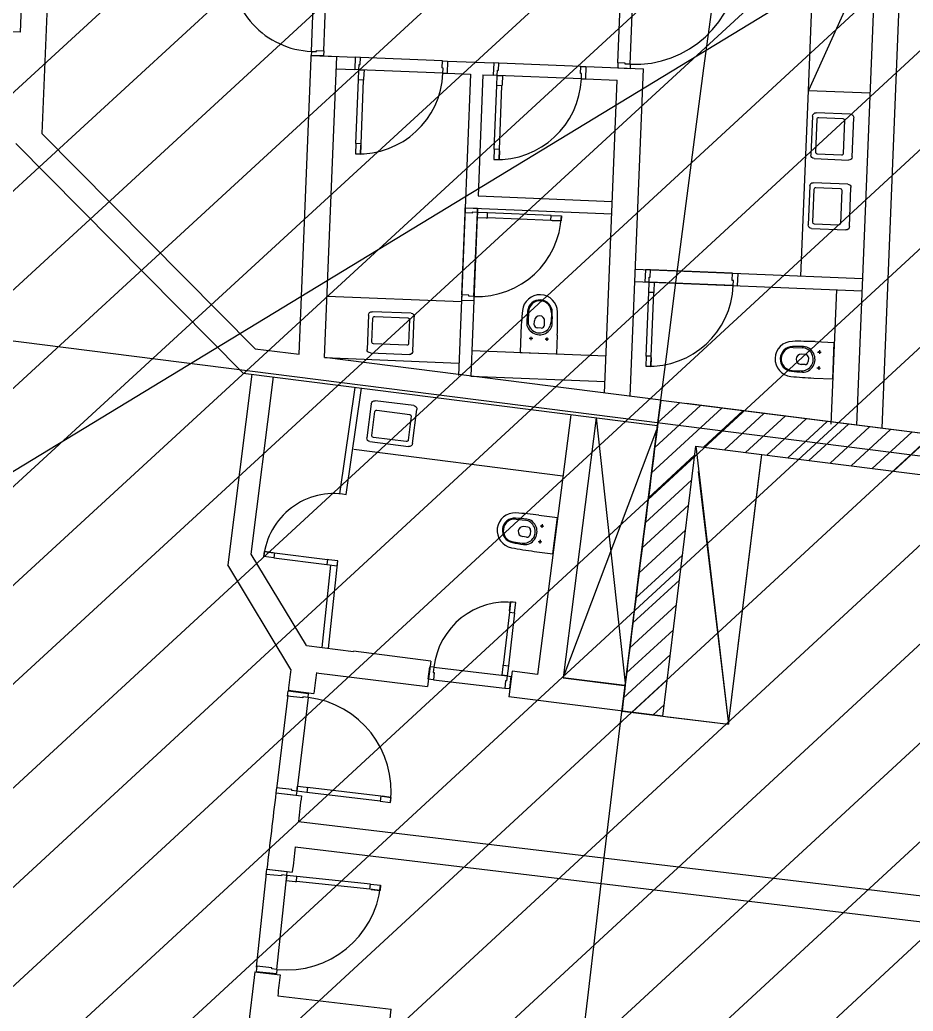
# Model space of a CAD drawing. Extents: x -678889171 to 586587, y -792238163 to 335485.
# Drawn here: x -678719034 to -678710326, y -791977973 to -791968313 of the extents above; entities that cross this region are included whole.
import ezdxf
from ezdxf.enums import TextEntityAlignment as Align

# ---------------------------------------------------------------- set-up
doc = ezdxf.new("R2010")
doc.units = 0
doc.header["$MEASUREMENT"] = 0
for name, color, linetype in [('A-FLOR-PATT', 252, 'Continuous'), ('A-SITE-PATT', 252, 'Continuous'), ('A-WALL', 252, 'Continuous')]:
    doc.layers.add(name, color=color, linetype=linetype)
doc.layers.add('BASEMENT3 LAYOUT$0$HATCH2', color=252, linetype='Continuous', lineweight=15)
doc.styles.add('Ground floor Towers$0$$Bas01-Rname$0$EN-SC', font='swissc.ttf')
doc.styles.add('Ground floor Towers$0$$Bas01-Rname$0$EN-SCL', font='swisscl.ttf')
doc.styles.add('Ground floor Towers$0$04-Ground Floor$0$V2-lower ground$0$LEVEL  FOR LICENSE LOWER GR$0$$LG- LEVEL$0$AR-SR', font='sarb.shx')

# ---------------------------------------------------------------- blocks, each defined once
blk = doc.blocks.new('A$C61C61320')
at = {"layer": 'BASEMENT3 LAYOUT$0$HATCH2'}
h = blk.add_hatch(dxfattribs=at)
h.set_pattern_fill('JIS_WOOD', color=256, scale=1000, style=0)
h.set_pattern_definition([(45, (-845211.5632561638, -471074.8112416068), (-499.9999991609842, 499.9999991609843), [])])
edge = h.paths.add_edge_path()
edge.add_line((-87728.88771757309, -14436.92520058164), (11085.99286301623, -14077.61977391216))
edge.add_line((11085.9928630162, -14077.61977391216), (11086.00013759563, -61296.12011963065))
edge.add_line((11086.00013759569, -61296.12011963065), (-23868.16462742418, -60220.57708285929))
edge.add_line((-23868.16462742421, -60220.57708285929), (-23388.15647815715, -47455.2645226442))
edge.add_arc((-38984.06513334403, -44366.02445463254), 15898.9235792472, 348.7958745272753, 525.9866040010601)
edge.add_line((-54409.82303213701, -40516.12001080933), (-55179.78612954497, -49076.3717473704))
edge.add_line((-55179.78612954495, -49076.3717473704), (-87616.00626249687, -47227.09333388295))
edge.add_line((-87616.00626249681, -47227.09333388295), (-87728.88771757303, -14436.92520058164))
blk = doc.blocks.new('GR')
at = {"layer": 'A-FLOR-PATT'}
for p, q in [((49525, 196905), (119334.3400969002, 243298.9180349552)), ((76419.68770575442, 220196.5666234459), (76419.68770563939, 217980.248812291)), ((83868.4352265995, 218703.0641821096), (83868.4352265995, 220196.5666234459)), ((84468.43522659967, 220196.5666234459), (83868.4352265995, 218703.0641821096)), ((84468.43522659967, 220196.5666234459), (84468.4352265991, 215463.9343181959)), ((84718.4352265991, 215442.4832865815), (84718.43522659966, 220196.5666234459)), ((76169.68770575838, 218956.8271075161, -6.574195595121094e-08), (76169.68770575836, 219936.2427353533, -6.574195595121094e-08)), ((82001.83139513027, 218896.5666234462), (82001.83139513027, 219896.5666234459)), ((82121.8313951302, 218886.5666234462), (82121.8313951302, 219906.5666234459)), ((79011.48743342381, 218886.5666234463, -6.574195595121094e-08), (79011.48743342381, 219706.5666234459, -6.574195595121094e-08)), ((79131.48743342374, 218896.5666234462, -6.574195595121094e-08), (79131.48743342374, 219696.5666234459, -6.574195595121094e-08)), ((113710, 212730), (34645, 219515)), ((76169.68770575838, 218956.8271075161), (67819.50721043887, 218956.8271075161)), ((79011.48743342381, 218886.5666234463, -6.574195595121094e-08), (79061.4874334238, 218886.5666234463, -6.574195595121094e-08)), ((79011.48743342381, 218886.5666234463, -6.574195595121094e-08), (79011.48743342381, 218846.5666234463, -6.574195595121094e-08)), ((79011.48743342374, 218823.0641821098), (79011.48743342374, 218846.5666234463, -1.673083246919634e-09)), ((79131.48743342374, 218846.5666234463, -6.574195595121094e-08), (79011.48743342381, 218846.5666234463, -6.574195595121094e-08)), ((79011.48743342374, 218846.5666234463, -6.574195595125093e-08), (79261.48743342374, 218846.5666234463, 3.251273384772882e-08)), ((79011.48743342371, 215932.162956713), (79011.48743342374, 218823.0641821098)), ((79061.4874334238, 218886.5666234463, -6.574195595121094e-08), (79061.4874334238, 218896.5666234462, -6.574195595121094e-08)), ((79061.4874334238, 218896.5666234462, -6.574195595121094e-08), (79131.48743342374, 218896.5666234463, -6.574195595121094e-08)), ((79131.48743342374, 218896.5666234463, -6.574195595121094e-08), (79131.48743342374, 218846.5666234463, -6.574195595121094e-08)), ((79131.48743342374, 218846.5666234463), (79441.659414277, 218846.5666234462)), ((79261.48743342371, 215910.6307159312), (79261.48743342374, 218846.5666234463)), ((79441.659414277, 218846.5666234461), (79441.65941427702, 218726.5666234462)), ((79441.659414277, 218846.5666234461), (79441.65941427698, 218726.5666234462)), ((79491.659414277, 218846.5666234461), (79441.659414277, 218846.5666234461)), ((79491.65941427698, 218776.5666234462), (79491.659414277, 218846.5666234461)), ((80291.6594142767, 218846.5666234458), (79491.659414277, 218846.5666234461)), ((80291.65941427668, 218776.5666234459), (80291.6594142767, 218846.5666234458)), ((80291.6594142767, 218846.5666234458), (80341.65941427668, 218846.5666234458)), ((80341.65941427702, 218846.5666234462), (80791.65941427699, 218846.5666234462)), ((80341.659414277, 218846.5666234462), (80341.65941427702, 218726.5666234463)), ((80341.65941427668, 218846.5666234458), (80341.65941427664, 218726.5666234459)), ((80791.659414277, 218846.5666234462), (80791.659414277, 218726.5666234463)), ((80791.659414277, 218846.5666234462), (80791.65941427696, 218726.5666234463)), ((80841.65941427699, 218846.5666234462), (80791.659414277, 218846.5666234462)), ((80841.65941427698, 218776.5666234463), (80841.65941427699, 218846.5666234462)), ((81641.6594142767, 218846.5666234459), (80841.65941427699, 218846.5666234462)), ((81641.65941427667, 218776.566623446), (81641.65941427668, 218846.5666234459)), ((81641.65941427668, 218846.5666234459), (81691.65941427668, 218846.5666234459)), ((81691.659414277, 218846.5666234462), (82251.83139513033, 218846.5666234462, 6.267747454365674e-09)), ((81691.659414277, 218846.5666234462), (81691.659414277, 218726.5666234463)), ((81691.65941427668, 218846.5666234459), (81691.65941427664, 218726.566623446)), ((82071.83139513021, 218896.5666234462), (82001.83139513027, 218896.5666234462)), ((82001.83139513027, 218896.5666234462), (82001.83139513027, 218846.5666234462)), ((82001.83139513027, 218846.5666234462), (82121.8313951302, 218846.5666234462)), ((82071.83139513021, 218886.5666234462), (82071.83139513021, 218896.5666234462)), ((82121.8313951302, 218886.5666234462), (82071.83139513021, 218886.5666234462)), ((82121.8313951302, 218886.5666234462), (82121.8313951302, 218846.5666234462)), ((82251.83139513034, 215654.0705546714, 2.254273562830183e-08), (82251.83139513033, 218846.5666234462, 1.404406602799843e-08)), ((79261.48743342374, 218726.5666234463), (79441.65941427702, 218726.5666234463)), ((79481.65941427696, 218726.5666234462), (79441.65941427698, 218726.5666234462)), ((79481.65941427696, 218726.5666234462), (79481.65941427698, 218776.5666234462)), ((79481.65941427698, 218776.5666234462), (79491.65941427698, 218776.5666234462)), ((79481.65941427692, 218626.5666234462), (79481.65941427695, 218726.5666234462)), ((79481.65941427695, 218726.5666234462), (79531.65941427693, 218726.5666234462)), ((80301.65941427666, 218726.5666234459), (79481.65941427695, 218726.5666234462)), ((79531.65941427693, 218726.5666234462), (79531.6594142769, 218639.5666234462)), ((80301.65941427667, 218776.5666234459), (80291.65941427668, 218776.5666234459)), ((80301.65941427666, 218726.5666234459), (80301.65941427667, 218776.5666234459)), ((80301.65941427666, 218726.5666234459), (80341.65941427664, 218726.5666234459)), ((80341.65941427702, 218726.5666234463), (80571.65941427699, 218726.5666234462)), ((80571.65941427699, 218726.5666234462), (80571.65941427702, 215787.9273885763)), ((80691.65941427699, 218726.5666234463), (80791.659414277, 218726.5666234462)), ((80691.65941427699, 218726.5666234463), (80691.659414277, 217544.9738575202)), ((80831.65941427695, 218726.5666234463), (80791.65941427696, 218726.5666234463)), ((80831.65941427695, 218726.5666234463), (80831.65941427698, 218776.5666234463)), ((80831.65941427698, 218776.5666234463), (80841.65941427698, 218776.5666234463)), ((80831.65941427692, 218626.5666234463), (80831.65941427695, 218726.5666234463)), ((80831.65941427695, 218726.5666234463), (80881.65941427693, 218726.5666234463)), ((81651.65941427666, 218726.566623446), (80831.65941427695, 218726.5666234463)), ((80881.65941427693, 218726.5666234463), (80881.6594142769, 218639.5666234463)), ((81651.65941427667, 218776.566623446), (81641.65941427667, 218776.566623446)), ((81651.65941427666, 218726.566623446), (81651.65941427667, 218776.566623446)), ((81651.65941427666, 218726.566623446), (81691.65941427664, 218726.566623446)), ((81691.659414277, 218726.5666234462), (82001.83139513033, 218726.5666234462)), ((82001.83139513034, 215675.5196057291, -4.524159854151495e-08), (82001.83139513033, 218726.5666234462, -2.176680986668298e-09)), ((79531.6594142769, 218626.5666234462), (79481.65941427692, 218626.5666234462)), ((79481.65941427671, 218006.5666234464), (79481.65941427692, 218626.5666234462)), ((79531.6594142769, 218639.5666234462), (79531.6594142769, 218626.5666234462)), ((79531.65941427668, 218006.5666234464), (79531.6594142769, 218626.5666234462)), ((80881.6594142769, 218626.5666234463), (80831.65941427692, 218626.5666234463)), ((80831.65941427671, 218006.5666234466), (80831.65941427692, 218626.5666234463)), ((80881.6594142769, 218639.5666234463), (80881.6594142769, 218626.5666234463)), ((80881.65941427668, 218006.5666234465), (80881.6594142769, 218626.5666234463)), ((83868.43522659951, 216893.0088118297, -2.561267513385987e-08), (83868.4352265995, 218703.0641821096)), ((83868.4352265995, 218703.0641821096), (84468.4352265995, 218703.0641821095)), ((76419.68770575838, 217980.2488121803), (78580.88009929177, 215969.1108428643)), ((79531.65941427668, 218006.5666234464), (79481.6594142767, 218006.5666234464)), ((79481.6594142767, 218006.5666234464), (79481.65941427667, 217906.5666234465)), ((79531.65941427664, 217906.5666234465), (79531.65941427668, 218006.5666234464)), ((79531.65941427664, 217906.5666234465), (79531.65941427667, 217993.5666234464)), ((79531.65941427667, 217993.5666234464), (79531.65941427664, 217906.5666234465)), ((80881.65941427668, 218006.5666234465), (80831.6594142767, 218006.5666234466)), ((80831.6594142767, 218006.5666234466), (80831.65941427666, 217906.5666234466)), ((80881.65941427664, 217906.5666234466), (80881.65941427668, 218006.5666234465)), ((80881.65941427664, 217906.5666234466), (80881.65941427667, 217993.5666234466)), ((80881.65941427667, 217993.5666234466), (80881.65941427664, 217906.5666234466)), ((76169.68770575836, 217871.3907935298), (78473.66383656708, 215727.382749206)), ((79481.65941427667, 217906.5666234465), (79531.65941427664, 217906.5666234465)), ((80831.65941427666, 217906.5666234466), (80881.65941427664, 217906.5666234466)), ((80691.65941427679, 217544.9738575202), (82001.83139513033, 217544.9738575202)), ((80571.659414277, 217424.9738575202), (82001.83139513031, 217424.9738575202)), ((80571.65941427686, 217424.9738575201), (80691.65941427679, 217424.9738575202)), ((80571.65941427687, 217374.9738575201), (80571.65941427686, 217424.9738575201)), ((80641.65941427682, 217374.9738575202), (80571.65941427687, 217374.9738575201)), ((80571.65941427715, 216574.9738575204), (80571.65941427687, 217374.9738575201)), ((80691.6594142768, 217384.9738575202), (80641.65941427682, 217384.9738575202)), ((80641.65941427682, 217384.9738575202), (80641.65941427682, 217374.9738575202)), ((80691.659414277, 217424.9738575202), (80691.65941427702, 215787.9273885763)), ((80691.6594142768, 217384.9738575202), (80691.65941427679, 217424.9738575202)), ((80791.65941427677, 217384.9738575202), (80691.6594142768, 217384.9738575202)), ((80691.6594142768, 217384.9738575202), (80691.65941427682, 217334.9738575202)), ((80691.65941427709, 216564.9738575205), (80691.6594142768, 217384.9738575202)), ((80791.65941427679, 217334.9738575203), (80791.65941427677, 217384.9738575202)), ((81411.65941427654, 217384.9738575204), (80791.65941427677, 217384.9738575202)), ((81411.65941427655, 217334.9738575205), (81411.65941427654, 217384.9738575205)), ((81411.65941427654, 217384.9738575205), (81511.65941427651, 217384.9738575205)), ((81511.65941427651, 217384.9738575205), (81511.65941427652, 217334.9738575205)), ((80691.65941427682, 217334.9738575202), (80778.65941427679, 217334.9738575203)), ((80778.65941427679, 217334.9738575203), (80791.65941427679, 217334.9738575203)), ((81411.65941427655, 217334.9738575205), (80791.65941427679, 217334.9738575203)), ((81511.65941427652, 217334.9738575205), (81411.65941427655, 217334.9738575205)), ((81511.65941427652, 217334.9738575205), (81424.65941427655, 217334.9738575205)), ((81424.65941427655, 217334.9738575205), (81511.65941427652, 217334.9738575205)), ((82251.83139513033, 216893.0088118298), (84468.43522659935, 216893.0088118297)), ((82351.83139513036, 216893.0088118301), (82351.83139513031, 216773.0088118302)), ((82401.83139513034, 216893.0088118301), (82351.83139513036, 216893.0088118301)), ((82401.83139513033, 216823.0088118301), (82401.83139513034, 216893.0088118301)), ((83201.83139513005, 216893.0088118298), (82401.83139513034, 216893.0088118301)), ((83201.83139513002, 216823.0088118298), (83201.83139513004, 216893.0088118298)), ((83201.83139513004, 216893.0088118298), (83251.83139513002, 216893.0088118298)), ((83251.83139513002, 216893.0088118298), (83251.83139513, 216773.0088118298)), ((82251.83139513033, 216773.0088118298), (84468.43522659934, 216773.0088118297)), ((82391.8313951303, 216773.0088118301), (82351.83139513031, 216773.0088118302)), ((82391.8313951303, 216773.0088118301), (82391.83139513033, 216823.0088118301)), ((82391.83139513033, 216823.0088118301), (82401.83139513033, 216823.0088118301)), ((82391.83139513027, 216673.0088118302), (82391.8313951303, 216773.0088118301)), ((82391.8313951303, 216773.0088118301), (82441.83139513028, 216773.0088118301)), ((83211.83139513001, 216773.0088118298), (82391.8313951303, 216773.0088118301)), ((82441.83139513028, 216773.0088118301), (82441.83139513026, 216686.0088118302)), ((83211.83139513002, 216823.0088118298), (83201.83139513002, 216823.0088118298)), ((83211.83139513001, 216773.0088118298), (83211.83139513002, 216823.0088118298)), ((83211.83139513001, 216773.0088118298), (83251.83139513, 216773.0088118298)), ((84218.43522659926, 216773.0088118297), (84218.4352265991, 215463.9343181959)), ((82441.83139513026, 216686.0088118302), (82441.83139513026, 216673.0088118302)), ((82441.83139513026, 216673.0088118302), (82391.83139513027, 216673.0088118302)), ((82391.83139513007, 216053.0088118304), (82391.83139513027, 216673.0088118302)), ((82441.83139513004, 216053.0088118304), (82441.83139513026, 216673.0088118302)), ((79261.48743342371, 216510.6307159312), (80571.65941427702, 216510.6307159312)), ((80641.6594142771, 216574.9738575205), (80571.65941427715, 216574.9738575205)), ((80571.65941427715, 216574.9738575205), (80571.65941427716, 216524.9738575205)), ((80571.65941427716, 216524.9738575205), (80691.6594142771, 216524.9738575205)), ((80641.6594142771, 216564.9738575205), (80641.6594142771, 216574.9738575205)), ((80691.65941427709, 216564.9738575205), (80641.6594142771, 216564.9738575205)), ((80691.65941427709, 216564.9738575205), (80691.6594142771, 216524.9738575205)), ((81228.84004265087, 216437.0321406426, -1.57093462280097e-08), (81228.36128495785, 216348.5347306498, -1.570934228077294e-08)), ((81452.41448261909, 216437.0321406426, -1.57093462280097e-08), (81452.89324031211, 216348.5347306498, -1.570934228077294e-08)), ((81291.02726263495, 216313.2768532355, -1.570934070817111e-08), (81291.02726263495, 216352.3629370476, -1.570934245152186e-08)), ((81390.22726263496, 216313.2768532355, -1.570934070817111e-08), (81390.22726263496, 216352.3629370476, -1.570934245152186e-08)), ((81163.12726263498, 216222.1705333767, -1.570932842680007e-08), (81163.12726263498, 216037.9273885763, -1.570932842680007e-08)), ((81263.12726263498, 216195.4273885763, -1.570933545174904e-08), (81263.12726263498, 216160.4273885763, -1.570933389064927e-08)), ((81360.22726263496, 216283.2768532355, -1.570933937008559e-08), (81321.02726263495, 216283.2768532355, -1.570933937008559e-08)), ((81418.12726263498, 216195.4273885763, -1.570933545174904e-08), (81418.12726263498, 216160.4273885763, -1.570933389064927e-08)), ((81518.12726263498, 216222.1705333767, -1.570932842680007e-08), (81518.12726263498, 216037.9273885763, -1.570932842680007e-08)), ((83819.33047453288, 216194.0841120241), (83907.82788452573, 216194.5628697171)), ((84034.19208179877, 216259.79689204), (84218.43522659919, 216259.79689204)), ((84218.43522659919, 215904.79689204), (84218.43522659919, 216259.79689204)), ((81280.62726263498, 216177.9273885763, -1.570933467119916e-08), (81245.62726263498, 216177.9273885763, -1.570933467119916e-08)), ((81435.62726263492, 216177.9273885763, -1.570933467119916e-08), (81400.62726263498, 216177.9273885763, -1.570933467119916e-08)), ((83943.08576193996, 216131.89689204), (83903.9996781279, 216131.89689204)), ((83973.08576193996, 216101.89689204), (83973.08576193996, 216062.69689204)), ((84060.93522659919, 216159.79689204), (84095.93522659919, 216159.79689204)), ((84078.43522659919, 216177.2968920399), (84078.43522659919, 216142.29689204)), ((80691.65941427702, 216037.9273885763), (82001.83139513034, 216037.9273885763, -4.365498520100418e-08)), ((81163.12726263498, 216037.9273885763, -1.570932842680007e-08), (81518.12726263498, 216037.9273885763, -1.570932842680007e-08)), ((82441.83139513004, 216053.0088118304), (82391.83139513005, 216053.0088118304)), ((82391.83139513005, 216053.0088118304), (82391.83139513001, 215953.0088118304)), ((82441.83139513, 215953.0088118304), (82441.83139513004, 216053.0088118304)), ((82441.83139513, 215953.0088118304), (82441.83139513002, 216040.0088118304)), ((82441.83139513002, 216040.0088118304), (82441.83139513, 215953.0088118304)), ((83943.08576193996, 216032.69689204), (83903.9996781279, 216032.69689204)), ((84060.93522659919, 216004.79689204), (84095.93522659919, 216004.79689204)), ((84078.43522659919, 216022.29689204), (84078.43522659919, 215987.29689204)), ((78580.88009929177, 215969.1108428643), (79011.48743342371, 215932.162956713)), ((82552.00337598356, 215628.3169380976), (79261.48743342371, 215910.6307159312)), ((79261.48743342371, 215910.6307159312), (80571.65941427702, 215910.6307159312)), ((82391.83139513001, 215953.0088118304), (82441.83139513, 215953.0088118304)), ((83819.33047453288, 215970.5096720559), (83907.82788452573, 215970.0309143629)), ((84034.19208179877, 215904.79689204), (84218.43522659919, 215904.79689204)), ((78559.97286249937, 215719.9769537234), (78399.83907128521, 213853.7611067953)), ((78473.66383656708, 215727.382749206), (82530.70023303358, 215379.266413825)), ((80691.65941427702, 215787.9273885763), (82001.83139513034, 215787.9273885763, -4.365498520100418e-08)), ((78623.8954152213, 213968.1782426556), (78772.64120854794, 215701.7288242902)), ((79465.01747583166, 214590.4298652771), (79572.4476972156, 215632.6390538941)), ((79524.77860434676, 214585.0765459697), (79632.22803893125, 215627.5096538939)), ((89376.92619584283, 215041.4540592212, -6.574195595121094e-08), (82552.0033759836, 215627.0605998881, -6.574195595121094e-08)), ((80634.99213770052, 215542.3191536072), (80634.91898747993, 215541.4746329467)), ((82491.36555807618, 214918.5717805144, -6.574195595121094e-08), (83148.65887367725, 215575.8650961155, -6.574195595121094e-08)), ((82512.27552424138, 215163.9881497063, -6.574195595121094e-08), (82941.89376977226, 215593.6063952371, -6.574195595121094e-08)), ((82533.29519160232, 215409.5142200938, -6.574195595121094e-08), (82735.12866586726, 215611.3476943588, -6.574195595121094e-08)), ((89374.34001077313, 215042.9863508461), (82802.00337598356, 215606.8678870399)), ((82985.55677691754, 215188.2565963292, -6.574195595121094e-08), (83355.42397758272, 215558.1237969943, -6.574195595121094e-08)), ((83192.32188082277, 215170.5152972073, -6.574195595121094e-08), (83562.18908148794, 215540.3824978725, -6.574195595121094e-08)), ((83399.086984728, 215152.7739980859, -6.574195595121094e-08), (83768.95418539317, 215522.6411987511, -6.574195595121094e-08)), ((81681.07530842483, 215451.7101036902), (81460.82150283518, 212908.8758114605)), ((81930.17805030283, 215430.5442936322), (81709.9240158518, 212887.7073591935)), ((81930.1601467451, 215430.3375967243), (82318.71829107901, 212858.2102728325)), ((83605.852088633, 215135.0326989642, -6.574195595121094e-08), (83975.71928929817, 215504.8998996294, -6.574195595121094e-08)), ((83812.61719253846, 215117.2913998431, -6.574195595121094e-08), (84182.48439320317, 215487.1586005078, -6.574195595121094e-08)), ((84019.38229644345, 215099.5501007214, -6.574195595121094e-08), (84389.2494971084, 215469.4173013864, -6.574195595121094e-08)), ((84226.14740034891, 215081.8088015998, -6.574195595121094e-08), (84596.01460101386, 215451.6760022647, -6.574195595121094e-08)), ((84432.91250425391, 215064.0675024781, -6.574195595121094e-08), (84802.77970491908, 215433.9347031433, -6.574195595121094e-08)), ((81709.9240158461, 212887.707359194), (82524.73135258684, 215340.3909326211)), ((84639.67760815914, 215046.3262033567, -6.574195595121094e-08), (85009.54480882408, 215416.1934040217, -6.574195595121094e-08)), ((84846.44271206437, 215028.5849042353, -6.574195595121094e-08), (85216.30991272931, 215398.4521049003, -6.574195595121094e-08)), ((82696.30479915804, 212553.3506348379, -6.574195595121094e-08), (82910.82965573206, 215194.6684916842, -6.574195595121094e-08)), ((82696.30479915801, 212553.3506348379, -6.574195595121094e-08), (82910.82965573203, 215194.6684916842, -6.574195595121094e-08)), ((82910.82965573206, 215194.6684916842, -6.574195595121094e-08), (89343.26599263071, 214642.7389108326, -6.574195595121094e-08)), ((82910.82965573203, 215194.6684916842, -6.574195595121094e-08), (83341.46686774734, 212500.9405178961)), ((82910.82965573203, 215194.6684916842, -6.574195595121094e-08), (89340.02101944016, 214643.0173429235, -6.574195595121094e-08)), ((83341.46686774734, 212500.9405178961), (83557.59277859046, 215139.1735469055)), ((82470.56513484172, 214673.2649542533, -6.574195595121094e-08), (82903.65708852722, 215106.3569079388, -6.574195595121094e-08)), ((83341.46686774734, 212500.9405178961), (83553.62794103406, 215090.7750677267)), ((79580.93403892897, 215029.7062367374), (81629.23387864172, 214853.1998302455)), ((82943.17953940456, 214948.1916438044), (83341.46686774734, 212500.9405178961)), ((82449.87409670907, 214428.0675130936, -6.574195595121094e-08), (82883.81105967215, 214862.0044760567, -6.574195595121094e-08)), ((82429.29228627915, 214182.979299637, -6.574195595121094e-08), (82863.96503081662, 214617.6520441745, -6.574195595121094e-08)), ((81410.29458556056, 214460.5965759937), (81593.85044565304, 214444.6974366565)), ((81190.56383893169, 214413.6702643955), (81278.77243990877, 214406.5104111821)), ((81428.30853671892, 214358.6618255036), (81463.17797574306, 214355.6415238397)), ((81447.25340706293, 214374.5863941837), (81444.23310539903, 214339.7169551596)), ((81563.21595734773, 214091.0216979829), (81593.85044565304, 214444.6974366565)), ((82408.8195465859, 213938.0001569171, -6.574195595121094e-08), (82844.11900196131, 214373.2996122926, -6.574195595121094e-08)), ((81308.49107562215, 214341.03564223), (81269.55079515993, 214344.4085497721)), ((81335.79033621664, 214308.5587216403), (81332.40759835306, 214269.5049499332)), ((81171.2706317019, 214190.9298272003), (81259.39660452717, 214182.8160304335)), ((81299.9306777633, 214242.2056893387), (81260.9903973011, 214245.5785968808)), ((81414.93291506448, 214204.2400241109), (81449.80235408864, 214201.219722447)), ((81433.8777854085, 214220.164592791), (81430.8574837446, 214185.2951537669)), ((81379.66009725527, 214106.9208373202), (81563.21595734773, 214091.0216979829)), ((82388.45572109125, 213693.1299283959, -6.574195595121094e-08), (82824.27297310578, 214128.9471804104, -6.574195595121094e-08)), ((78747.61177209766, 213948.0542736785), (78751.8862720979, 213997.8712251082)), ((78751.8862720979, 213997.8712251082), (78838.56776758553, 213990.4335951078)), ((78838.56776758553, 213990.4335951078), (78751.8862720979, 213997.8712251082)), ((78751.8862720979, 213997.8712251082), (78851.52017495722, 213989.3222251078)), ((78851.52017495722, 213989.3222251078), (78847.245674957, 213939.5052736781)), ((78851.52017495722, 213989.3222251078), (79369.61646982578, 213944.8674251055)), ((79198.69684597681, 213098.9753155055), (78623.8954152213, 213968.1782426556)), ((78847.245674957, 213939.5052736781), (78747.61177209766, 213948.0542736785)), ((78847.245674957, 213939.5052736781), (79365.34196982556, 213895.0504736758)), ((79353.90632856249, 213085.6593493463), (79405.15527702632, 213892.7687937533)), ((79369.61646982578, 213944.8674251055), (79365.34196982556, 213895.0504736758)), ((79365.34196982556, 213895.0504736758), (79464.97587268491, 213886.5014736754)), ((79382.5688771975, 213943.7560551054), (79369.61646982578, 213944.8674251055)), ((79469.25037268513, 213936.318425105), (79382.5688771975, 213943.7560551054)), ((79413.68667027814, 213080.529949346), (79469.21011874216, 213937.4563451827)), ((79464.97587268491, 213886.5014736754), (79469.25037268513, 213936.318425105)), ((82368.20065368479, 213448.3684579628, -6.574195595121094e-08), (82804.4269442507, 213884.5947485287, -6.574195595121094e-08)), ((79056.52995427151, 212860.726630569), (78399.83907128521, 213853.7611067953)), ((81169.8450252967, 213605.1452719433), (81162.29688440933, 213505.4305510184)), ((81169.8450252967, 213605.1452719433), (81163.27814272468, 213518.3934647386)), ((81163.27814272468, 213518.3934647386), (81169.8450252967, 213605.1452719433)), ((81219.70238575916, 213601.3712014996), (81169.8450252967, 213605.1452719433)), ((81212.1542448718, 213501.6564805747), (81219.70238575916, 213601.3712014996)), ((82348.0541886827, 213203.7155899336, -6.574195595121094e-08), (82784.58091539564, 213640.2423166465, -6.574195595121094e-08)), ((81162.29688440931, 213505.4305510184), (81123.04655179499, 212986.9140022087)), ((81162.29688440933, 213505.4305510184), (81212.1542448718, 213501.6564805747)), ((81212.15424487178, 213501.6564805747), (81172.90391225745, 212983.1399317651)), ((82328.01617082395, 212959.1711690482, -6.574195595121094e-08), (82764.7348865401, 213395.8898847643, -6.574195595121094e-08)), ((82308.0864452715, 212714.7350404691, -6.574195595121094e-08), (82744.8888576848, 213151.5374528824, -6.574195595121094e-08)), ((79198.69684597682, 213098.9753155055), (79657.86493022363, 213059.5756253485)), ((79198.69684597682, 213098.9753155055), (79657.86493022363, 213059.5756253485)), ((80414.59094816566, 212997.783310982), (79658.06848263666, 213062.0717419038)), ((80414.59094816566, 212997.783310982), (80393.12962884209, 212750.0119792387)), ((80398.4661232758, 212821.1334164743), (80407.52389234063, 212940.7910815841)), ((80447.4097807106, 212937.7718252292), (80407.52389234063, 212940.7910815841)), ((80447.4097807106, 212937.7718252292), (80443.63571026691, 212887.9144647667)), ((80447.4097807106, 212937.7718252292), (81165.35577137009, 212883.4252108401)), ((81115.49841090762, 212887.1992812838), (81122.06529347962, 212973.9510884885)), ((81122.06529347962, 212973.9510884885), (81123.04655179499, 212986.9140022087)), ((81123.04655179499, 212986.9140022087), (81172.90391225745, 212983.1399317651)), ((81172.90391225745, 212983.1399317651), (81165.35577137009, 212883.4252108401)), ((81211.71898981858, 212930.0442637276), (81190.14537796531, 212680.9765126353)), ((81460.82150283518, 212908.8758114605), (81211.71898981858, 212930.0442637276)), ((79305.50768959767, 212838.0016797115), (80392.86945770308, 212747.0082985879)), ((79305.50768959767, 212838.0016797115), (80392.86945770308, 212747.0082985879)), ((80448.32348373826, 212817.3593460306), (80398.4661232758, 212821.1334164743)), ((80443.63571026691, 212887.9144647667), (80453.60718235941, 212887.159650678)), ((80453.60718235941, 212887.159650678), (80448.32348373826, 212817.3593460306)), ((80448.32348373825, 212817.3593460306), (81146.32653021274, 212764.522359819)), ((81165.35577137009, 212883.4252108401), (81115.49841090762, 212887.1992812838)), ((81151.61022883389, 212834.3226644664), (81146.32653021274, 212764.522359819)), ((81161.58170092638, 212833.5678503776), (81151.61022883389, 212834.3226644664)), ((81165.35577137007, 212883.4252108401), (81161.58170092638, 212833.5678503776)), ((81165.35577137007, 212883.4252108401), (81205.24165974004, 212880.4059544852)), ((81196.18389067521, 212760.7482893753), (81205.24165974004, 212880.4059544852)), ((82315.34887026, 212837.2111494734), (81709.9240158461, 212887.707359194)), ((81709.9240158518, 212887.7073591935), (82307.6858276944, 212835.9307592409)), ((82396.29508831166, 212578.4372804826, -6.574195595121094e-08), (82725.0428288295, 212907.1850210004, -6.574195595121094e-08)), ((81146.32653021274, 212764.522359819), (81196.18389067521, 212760.7482893753)), ((79034.62016927754, 212600.2318111918, 1.650119730709779e-07), (79038.56060137617, 212650.0762993011, 1.650119730709776e-07)), ((79038.53890762011, 212656.4579474898), (79289.21587622166, 212636.7753552563)), ((79038.53890762011, 212656.4579474898), (79289.21587622166, 212636.7753552563)), ((79038.56060137617, 212650.0762993011, 1.650119730709776e-07), (79237.93855381322, 212634.3145709065, 1.644829536673834e-07)), ((79234.7862081343, 212594.4389804191, 1.644829536673836e-07), (79237.93855381322, 212634.3145709065, 1.644829536673834e-07)), ((82696.34975797516, 212553.9041861999), (81190.14537796531, 212680.9765126353)), ((82603.47705055284, 212561.1128396972, -6.574195595121094e-08), (82705.19679997419, 212662.8325891185, -6.574195595121094e-08)), ((79035.4082556972, 212610.2007088137, 1.65011973070978e-07), (78962.90430508205, 211693.0621276032, 1.650119730709826e-07)), ((79184.15363360531, 212588.4105148959, 1.646152085182822e-07), (79034.62016927754, 212600.2318111918, 1.650119730709779e-07)), ((79234.7862081343, 212594.4389804191, 1.644829536673836e-07), (79162.28225751915, 211677.3003992086, 1.644829536673883e-07)), ((79184.94172002505, 212598.3794125177, 1.646152085182822e-07), (79184.15363360531, 212588.4105148959, 1.646152085182822e-07)), ((79234.7862081343, 212594.4389804191, 1.644829536673836e-07), (79184.94172002505, 212598.3794125177, 1.646152085182822e-07)), ((82297.685585439, 212586.6829524267, -6.574195595121094e-08), (82696.30479915804, 212553.3506348379, -6.574195595121094e-08)), ((82696.3404618227, 212553.7897281653), (83341.46686774734, 212500.9405178961)), ((82743.47009123345, 212549.928835677), (83341.46686774734, 212500.9405178961)), ((78963.69239150184, 211703.0310252251, 1.650119730709824e-07), (78959.75195940319, 211653.1865371158, 1.650119730709827e-07)), ((78959.75195940319, 211653.1865371158, 1.650119730709827e-07), (79159.12991184024, 211637.4248087212, 1.644829536673885e-07)), ((78959.76421503536, 211653.1855682527), (79208.997177416, 211633.6163561426)), ((78959.76421503536, 211653.1855682527), (79208.997177416, 211633.6163561426)), ((79113.22585582963, 211691.2097289292, 1.646152085182868e-07), (78963.69239150184, 211703.0310252251, 1.650119730709824e-07)), ((79112.4377694099, 211681.2408313073, 1.646152085182868e-07), (79113.22585582963, 211691.2097289292, 1.646152085182868e-07)), ((79162.28225751915, 211677.3003992086, 1.644829536673883e-07), (79112.4377694099, 211681.2408313073, 1.646152085182868e-07)), ((79162.28225751915, 211677.3003992086, 1.644829536673883e-07), (79159.12991184024, 211637.4248087212, 1.644829536673885e-07)), ((79162.28225751915, 211677.3003992086, 1.642528302268246e-07), (79166.2226896178, 211727.1448873179, 1.642528302268246e-07)), ((79261.97123373768, 211669.4195350113, 1.642528302268246e-07), (79162.28225751915, 211677.3003992086, 1.642528302268246e-07)), ((79166.2226896178, 211727.1448873179, 1.642528302268246e-07), (79252.95209892791, 211720.2885354662, 1.642528302268246e-07)), ((79252.95209892791, 211720.2885354662, 1.642528302268246e-07), (79265.91166583633, 211719.2640231206, 1.642528302268246e-07)), ((79265.91166583633, 211719.2640231206, 1.642528302268246e-07), (79261.97123373768, 211669.4195350113, 1.642528302268246e-07)), ((79979.73186251105, 211612.6773127908, 1.623139741126521e-07), (79261.97123373768, 211669.4195350113, 1.642184439655912e-07)), ((79983.6722946097, 211662.5218009001, 1.623139741126519e-07), (79265.91166583633, 211719.2640231206, 1.642184439655909e-07)), ((79983.6722946097, 211662.5218009001, 1.620494644108548e-07), (79979.73186251105, 211612.6773127908, 1.620494644108548e-07)), ((80083.36127082822, 211654.6409367028, 1.620494644108548e-07), (79983.6722946097, 211662.5218009001, 1.620494644108548e-07)), ((80083.36127082822, 211654.6409367028, 1.620494644108548e-07), (79996.63186151811, 211661.4972885544, 1.620494644108548e-07)), ((79996.63186151811, 211661.4972885544, 1.620494644108548e-07), (80083.36127082822, 211654.6409367028, 1.620494644108548e-07)), ((80079.42083872957, 211604.7964485935, 1.620494644108548e-07), (80083.36127082822, 211654.6409367028, 1.620494644108548e-07)), ((79979.73186251105, 211612.6773127908, 1.620494644108548e-07), (80079.42083872957, 211604.7964485935, 1.620494644108548e-07)), ((79189.31308063402, 211384.3924615927), (89657.09546110398, 210562.4857131058)), ((79189.31308063402, 211384.3924615927), (89657.09546110398, 210562.4857131058)), ((79169.7438722185, 211135.1595462665), (89637.52625268846, 210313.2527977796)), ((79169.7438722185, 211135.1595462665), (89637.52625268846, 210313.2527977796)), ((78897.88957359752, 210855.5872231149, 1.737059053389539e-07), (78901.05658166995, 210905.4868229115, 1.73705905338954e-07)), ((78901.05658167019, 210905.4868229117), (79150.28954404755, 210885.9176108018)), ((78901.05658167019, 210905.4868229117), (79150.28954404755, 210885.9176108018)), ((78901.05658166995, 210905.4868229115, 1.73705905338954e-07), (79100.65498085662, 210892.8187906218, 1.731768859353599e-07)), ((79098.12137439867, 210852.8991107845, 1.731768859353598e-07), (79100.65498085662, 210892.8187906218, 1.731768859353599e-07)), ((78840.25002667923, 209947.4145068155, 1.737059053389524e-07), (78898.52297521195, 210865.5671430742, 1.737059053389541e-07)), ((79047.58837298752, 210846.0861988975, 1.733091407862583e-07), (78897.88957359752, 210855.5872231149, 1.737059053389539e-07)), ((79039.84842586596, 209934.7464745258, 1.731768859353581e-07), (79098.12137439867, 210852.8991107845, 1.731768859353598e-07)), ((79048.221774602, 210856.0661188569, 1.733091407862583e-07), (79047.58837298752, 210846.0861988975, 1.733091407862583e-07)), ((79098.12137439867, 210852.8991107845, 1.731768859353598e-07), (79048.221774602, 210856.0661188569, 1.733091407862583e-07)), ((79098.12137439867, 210852.8991107845, 1.729467624947963e-07), (79094.95436632624, 210802.9995109878, 1.729467624947963e-07)), ((79094.95436632624, 210802.9995109878, 1.729467624947963e-07), (79181.77966997244, 210797.4889169418, 1.729467624947963e-07)), ((79197.92057399201, 210846.5650946396, 1.729467624947963e-07), (79098.12137439867, 210852.8991107845, 1.729467624947963e-07)), ((79181.77966997244, 210797.4889169418, 1.729467624947963e-07), (79194.75356591959, 210796.6654948429, 1.729467624947963e-07)), ((79194.75356591959, 210796.6654948429, 1.729467624947963e-07), (79197.92057399201, 210846.5650946396, 1.729467624947963e-07)), ((79913.30780299159, 210751.0605785999, 1.710079063806237e-07), (79194.75356591959, 210796.6654948429, 1.729123762335626e-07)), ((79916.47481106402, 210800.9601783966, 1.710079063806238e-07), (79197.92057399201, 210846.5650946396, 1.729123762335627e-07)), ((79913.30780299159, 210751.0605786, 1.707433966788267e-07), (79916.47481106402, 210800.9601783966, 1.707433966788267e-07)), ((79916.47481106402, 210800.9601783966, 1.707433966788267e-07), (80016.27401065735, 210794.6261622517, 1.707433966788267e-07)), ((80016.27401065735, 210794.6261622517, 1.707433966788267e-07), (80013.10700258492, 210744.7265624551, 1.707433966788267e-07)), ((80013.10700258492, 210744.7265624551, 1.707433966788267e-07), (79913.30780299159, 210751.0605786, 1.707433966788267e-07)), ((80013.10700258492, 210744.7265624551, 1.707433966788267e-07), (79926.28169893872, 210750.2371565011, 1.707433966788267e-07)), ((79926.28169893872, 210750.2371565011, 1.707433966788267e-07), (80013.10700258492, 210744.7265624551, 1.707433966788267e-07)), ((78840.88342829379, 209957.3944267748, 1.737059053389522e-07), (78837.71642022136, 209907.4948269782, 1.737059053389521e-07)), ((78990.58222768379, 209947.8934025576, 1.733091407862566e-07), (78840.88342829379, 209957.3944267748, 1.737059053389522e-07)), ((78989.9488260693, 209937.9134825982, 1.733091407862566e-07), (78990.58222768379, 209947.8934025576, 1.733091407862566e-07)), ((79039.84842586596, 209934.7464745258, 1.731768859353581e-07), (78989.9488260693, 209937.9134825982, 1.733091407862566e-07)), ((79039.84842586596, 209934.7464745258, 1.731768859353581e-07), (79037.31481940803, 209894.8267946884, 1.73176885935358e-07)), ((78822.28188908544, 209902.2144436746), (79072.95883588737, 209882.5318531527)), ((78837.71642022136, 209907.4948269782, 1.737059053389521e-07), (79037.31481940803, 209894.8267946884, 1.73176885935358e-07)), ((79057.40430607765, 209678.0586057897), (80168.06731361365, 209593.9843509402)), ((80149.19696139521, 209344.6975486279), (80168.06731361365, 209593.9843509403))]:
    blk.add_line(p, q, dxfattribs=at)
at = {"layer": 'A-FLOR-PATT', "extrusion": (4.230502924964731e-17, 3.806068978416721e-28, -1)}
for p, q in [((83918.17299449648, 218454.948775767, 1.666081760107023e-09), (83918.17299449648, 218074.9647757672, 1.666081760107023e-09)), ((84286.98099449644, 218488.4767757672, 1.666097362540251e-09), (83951.70099449647, 218488.4767757672, 1.666083178510044e-09)), ((83962.87699449644, 218102.904775767, 1.66608365131105e-09), (83962.87699449644, 218427.0087757672, 1.666083651311051e-09)), ((83979.64099449647, 218443.772775767, 1.666084360512561e-09), (84214.33699449647, 218443.772775767, 1.666094289333706e-09)), ((84231.10099449643, 218427.0087757672, 1.666094998535216e-09), (84231.10099449643, 218102.904775767, 1.666094998535216e-09)), ((84320.50899449643, 218074.9647757672, 1.666098780943271e-09), (84320.50899449643, 218454.948775767, 1.666098780943271e-09)), ((83951.70099449647, 218041.436775767, 1.666083178510044e-09), (84286.98099449644, 218041.436775767, 1.66609736254025e-09)), ((84214.33699449647, 218086.140775767, 1.666094289333706e-09), (83979.64099449647, 218086.140775767, 1.666084360512561e-09)), ((83918.17299449648, 217773.161797261, 1.666081760107023e-09), (83918.17299449648, 217393.1777972612, 1.666081760107023e-09)), ((84286.98099449644, 217806.6897972611, 1.666097362540251e-09), (83951.70099449647, 217806.6897972611, 1.666083178510044e-09)), ((83962.87699449644, 217421.117797261, 1.66608365131105e-09), (83962.87699449644, 217745.2217972612, 1.666083651311051e-09)), ((83979.64099449647, 217761.985797261, 1.666084360512561e-09), (84214.33699449647, 217761.985797261, 1.666094289333706e-09)), ((84231.10099449643, 217745.2217972612, 1.666094998535216e-09), (84231.10099449643, 217421.117797261, 1.666094998535216e-09)), ((84320.50899449643, 217393.1777972612, 1.666098780943271e-09), (84320.50899449643, 217773.161797261, 1.666098780943271e-09)), ((83951.70099449647, 217359.649797261, 1.666083178510044e-09), (84286.98099449644, 217359.649797261, 1.66609736254025e-09)), ((84214.33699449647, 217404.353797261, 1.666094289333706e-09), (83979.64099449647, 217404.353797261, 1.666084360512561e-09))]:
    blk.add_line(p, q, dxfattribs=at)
at = {"layer": 'A-FLOR-PATT', "extrusion": (-1.113033433460271e-29, -4.230502924923415e-17, -1)}
for p, q in [((79672.03866890655, 216342.0666599679), (79672.03866890655, 216006.786659968)), ((80085.55066890654, 216375.5946599679), (79705.56666890671, 216375.5946599679)), ((79716.74266890658, 216079.4306599679), (79716.74266890658, 216314.1266599679)), ((79733.50666890654, 216330.890659968), (80057.61066890671, 216330.890659968)), ((80074.37466890656, 216314.1266599679), (80074.37466890656, 216079.4306599679)), ((80119.0786689067, 216006.786659968), (80119.0786689067, 216342.0666599679)), ((80057.61066890671, 216062.666659968), (79733.50666890654, 216062.666659968)), ((79705.56666890671, 215973.258659968), (80085.55066890654, 215973.258659968))]:
    blk.add_line(p, q, dxfattribs=at)
at = {"layer": 'A-FLOR-PATT', "extrusion": (3.625935416821048e-18, 4.214935458778178e-17, -1)}
for p, q in [((79734.34759537317, 215480.1031711279), (79705.6109735521, 215146.0569393481)), ((80149.21161008393, 215478.0659607264), (79770.6258807336, 215510.6341321237)), ((80151.0059492588, 215107.7414435866), (80179.74257107987, 215441.7876753664)), ((79752.54518960812, 215170.0625757535), (79772.6608248828, 215403.8949379994)), ((79790.79996756278, 215419.1604184974), (80113.71132494998, 215391.3816840702)), ((80128.97680544807, 215373.2425413903), (80108.86117017316, 215139.4101791444)), ((80090.72202749318, 215124.1446986464), (79767.81067010574, 215151.9234330735)), ((79736.14193454827, 215109.7786539879), (80114.72766389861, 215077.2104825907))]:
    blk.add_line(p, q, dxfattribs=at)
at = {"layer": 'A-FLOR-PATT'}
for centre, radius in [((81263.12726263498, 216177.9273885763, -1.570933467119916e-08), 7.5), ((81418.12726263498, 216177.9273885763, -1.570933467119916e-08), 7.5), ((84078.43522659919, 216159.79689204), 7.50000000000001), ((84078.43522659919, 216004.79689204), 7.50000000000001), ((81445.74325623098, 214357.1516746716), 7.5), ((81432.36763457656, 214202.729873279), 7.5)]:
    blk.add_circle(centre, radius, dxfattribs=at)
for centre, radius, start, end in [((687377.2148750997, 163494.3993246956), 622619.9563395467, 169.8833632136182, 188.0029312343603), ((687457.6315433225, 163499.1463224945), 615150.2507543761, 171.0710527946992, 188.0887984813754), ((687457.6315433222, 163499.1463224945), 607150.2507543757, 171.117562181745, 188.0887984813754), ((82121.8313951302, 219906.5666234459), 1019.999999999706, 270, 0), ((79011.48743342381, 219706.5666234459, -6.574195595121094e-08), 819.9999999997044, 180, 270), ((79481.65941427695, 218726.5666234462), 819.9999999997044, 270, 0), ((80831.65941427695, 218726.5666234463), 819.9999999997044, 270, 0), ((80691.6594142768, 217384.9738575202), 819.9999999997044, 270, 0), ((82391.8313951303, 216773.0088118301), 819.9999999997044, 270, 0), ((81340.62726263495, 216436.4273885763, -1.57093466291238e-08), 171.5000000000074, 3.208157377632535, 176.7918426223675), ((81340.62726263498, 216436.4273885763, -1.570934620103603e-08), 120.5, 3.208157380669665, 176.7918426193303), ((81340.62726263498, 216436.4273885763, -1.570934620103603e-08), 111.7888557810301, 0.3099585379694694, 179.6900414620305), ((85163.12726263564, 216222.170533377, -1.570933664456953e-08), 4000.000000000655, 176.7918426223693, 180.0000000000038), ((85163.12726263498, 216222.1705333767, -1.570933664456953e-08), 3949, 176.7918426193303, 178.3756779560381), ((81340.62726263498, 216352.3629370476, -1.570934245152186e-08), 49.59999999999997, 0, 180), ((77518.12726263498, 216222.1705333767, -1.570933664456953e-08), 3949, 1.624322037294519, 3.208157380669665), ((77518.12726263434, 216222.170533378, -1.57093466291238e-08), 4000.000000000582, 359.9999999999812, 3.208157377615773), ((81315.67389764992, 216331.2741733936, -1.570934151090289e-08), 100, 178.3756779560381, 213.7180968945521), ((81340.62726263498, 216347.9273885763, -1.570934225368376e-08), 112.2676204798005, 179.6900414620305, 0.3099585379694694), ((81321.027262635, 216313.2768532355, -1.570934070817111e-08), 30, 180, 270), ((81360.22726263496, 216313.2768532355, -1.570934070817111e-08), 30, 270, 0), ((81365.58062762005, 216331.2741733936, -1.570934151090289e-08), 100, 326.2819031054478, 1.624322037294519), ((81340.62726263498, 216347.9273885763, -1.570934225368376e-08), 130, 213.7180968945521, 326.2819031054478), ((83819.93522659916, 216082.29689204), 171.5000000000074, 93.20815737763253, 266.7918426223674), ((83819.93522659919, 216082.29689204), 120.5000000000002, 93.20815738066968, 266.7918426193303), ((83819.93522659919, 216082.29689204), 111.7888557810303, 90.30995853796948, 269.6900414620305), ((84034.19208179746, 212259.7968920394), 4000.000000000582, 89.99999999998124, 93.20815737761578), ((84034.19208179877, 212259.79689204), 3949.000000000005, 91.62432203727091, 93.20815738066968), ((83908.43522659919, 216082.29689204), 112.2676204798006, 269.6900414620305, 90.30995853796948), ((83925.0884417819, 216107.2502570251), 100.0000000000001, 56.28190310567859, 91.62432203727091), ((83903.9996781279, 216082.29689204), 49.60000000000003, 90, 270), ((83943.08576193996, 216101.89689204), 30.00000000000004, 0, 90), ((83908.43522659919, 216082.29689204), 130.0000000000002, 303.7180968943214, 56.28190310567859), ((83943.08576193996, 216062.69689204), 30.00000000000004, 270, 0), ((84034.19208179851, 219904.7968920406), 4000.000000000641, 266.7918426223693, 270.0000000000038), ((84034.19208179877, 219904.79689204), 3949.000000000005, 266.7918426193303, 268.3756779560617), ((83925.0884417819, 216057.3435270549), 100.0000000000001, 268.3756779560617, 303.7180968943214), ((687460.2176352789, 163497.6129459359, -6.574195595121094e-08), 607150.2507543546, 175.0745647489098, 175.3624825277396), ((79433.21077017668, 213902.9698948077, -3.542304052268087e-08), 687.0797532929839, 82.37866392170925, 176.2376974396755), ((81181.51973146823, 214302.2478591215), 171.500000000012, 88.25769916689644, 261.841384411623), ((81065.11725254155, 210475.5178303758), 4000.000000000659, 85.0495417892392, 88.25769916687373), ((81181.51973146826, 214302.2478591216), 120.5, 88.25769916989604, 261.8413844086953), ((81181.51973146826, 214302.2478591216), 111.7888557810301, 85.35950032681035, 264.7395832514043), ((81065.11725254302, 210475.5178303764), 3949, 86.67386382618199, 88.25769916989604), ((81269.68959871503, 214294.6108106285), 112.2676204798005, 264.7395832514043, 85.35950032681035), ((81288.43402617658, 214318.0340136362), 100, 51.33144489528849, 86.67386382618199), ((81269.68959871503, 214294.6108106285), 130, 298.7676386835208, 51.33144489528849), ((81265.27059623052, 214294.9935733265), 49.59999999999997, 85.04954178888929, 265.0495417888893), ((81302.51950776094, 214272.0937799309), 30, 265.0495417888893, 355.04954178972), ((81305.90224562451, 214311.1475516379), 30, 355.04954178972, 85.04954178888929), ((81724.83743027282, 218091.9995829375), 3949, 261.8413844086953, 263.4252197451526), ((81284.12735818891, 214268.3134514194), 100, 263.4252197451526, 298.7676386835208), ((81724.83743027283, 218091.9995829382), 4000.000000000678, 261.8413844116257, 265.0495417892602), ((81165.35577137009, 212883.4252108401), 719.9999999997044, 85.67111659028063, 175.6711165894493), ((688039.3599635784, 163448.7572034377), 610400.9148121517, 175.3379875747051, 175.3380978798699), ((687458.2931079129, 163499.0877289672), 610400.9148121517, 175.3615645647691, 175.3808118259045), ((687458.2931079129, 163499.0877289672), 610150.9148121517, 175.3615023100026, 175.3807586982865), ((79162.28225751915, 211677.3003992086, 1.644829536673883e-07), 919.9999999997044, 355.4799102692805, 85.47991026838363), ((687458.2931079129, 163499.0877289672), 610400.9148121517, 175.475274758123, 175.5456741240072), ((687458.2931079129, 163499.0877289672), 610150.9148121517, 175.4752603353349, 175.4987364063088), ((687458.2931079129, 163499.0877289672), 610150.9148121517, 175.5222124753119, 175.5456885462856), ((79098.12137439867, 210852.8991107845, 1.731768859353598e-07), 919.9999999997037, 266.3684450241881, 356.3684450233033), ((687458.2931079129, 163499.0877289672), 610400.9148121517, 175.6401370562228, 176.2147885169596), ((687458.2931079129, 163499.0877289672), 610150.9148121517, 175.640190183331, 175.6594465716181)]:
    blk.add_arc(centre, radius, start, end, dxfattribs=at)
at = {"layer": 'A-FLOR-PATT', "extrusion": (4.230502924964731e-17, 3.806068978416721e-28, -1)}
for centre, radius, start, end in [((-83951.70099449647, 218454.948775767, -1.662531599343831e-09), 33.52800000000002, 0, 90), ((-83979.64099449647, 218427.0087757672, -1.662531599343831e-09), 16.76400000000001, 0, 90), ((-84214.33699449647, 218427.0087757672, -1.662531599343831e-09), 16.76400000000001, 90, 180), ((-84286.98099449644, 218454.948775767, -1.662531599343831e-09), 33.52800000000002, 90, 180), ((-83951.70099449647, 218074.9647757672, -1.662531599343831e-09), 33.52800000000002, 270, 0), ((-83979.64099449647, 218102.904775767, -1.662531599343831e-09), 16.76400000000001, 270, 0), ((-84214.33699449647, 218102.904775767, -1.662531599343831e-09), 16.76400000000001, 180, 270), ((-84286.98099449644, 218074.9647757672, -1.662531599343831e-09), 33.52800000000002, 180, 270), ((-83951.70099449647, 217773.161797261, -1.662531599343831e-09), 33.52800000000002, 0, 90), ((-83979.64099449647, 217745.2217972612, -1.662531599343831e-09), 16.76400000000001, 0, 90), ((-84214.33699449647, 217745.2217972612, -1.662531599343831e-09), 16.76400000000001, 90, 180), ((-84286.98099449644, 217773.161797261, -1.662531599343831e-09), 33.52800000000002, 90, 180), ((-83951.70099449647, 217393.1777972612, -1.662531599343831e-09), 33.52800000000002, 270, 0), ((-83979.64099449647, 217421.117797261, -1.662531599343831e-09), 16.76400000000001, 270, 0), ((-84214.33699449647, 217421.117797261, -1.662531599343831e-09), 16.76400000000001, 180, 270), ((-84286.98099449644, 217393.1777972612, -1.662531599343831e-09), 33.52800000000002, 180, 270)]:
    blk.add_arc(centre, radius, start, end, dxfattribs=at)
at = {"layer": 'A-FLOR-PATT', "extrusion": (-1.113033433460271e-29, -4.230502924923415e-17, -1)}
for centre, radius, start, end in [((-79705.56666890671, 216342.0666599679), 33.52800000000002, 2.697881325492463e-44, 90), ((-79733.50666890654, 216314.1266599679), 16.76400000000001, 2.697881325492463e-44, 90), ((-80057.61066890671, 216314.1266599679), 16.76400000000001, 90, 180), ((-80085.55066890654, 216342.0666599679), 33.52800000000002, 90, 180), ((-79705.56666890671, 216006.786659968), 33.52800000000002, 270, 2.697881325492463e-44), ((-79733.50666890654, 216079.4306599679), 16.76400000000001, 270, 2.697881325492463e-44), ((-80057.61066890671, 216079.4306599679), 16.76400000000001, 180, 270), ((-80085.55066890654, 216006.786659968), 33.52800000000002, 180, 270)]:
    blk.add_arc(centre, radius, start, end, dxfattribs=at)
at = {"layer": 'A-FLOR-PATT', "extrusion": (3.625935416821048e-18, 4.214935458778178e-17, -1)}
for centre, radius, start, end in [((-79767.75221855147, 215477.2295089457), 33.52800000000002, 4.916814944259028, 94.91681494606333), ((-80146.3379479018, 215444.6613375485), 33.52800000000002, 94.91681494606333, 184.916814944259), ((-79789.36313647171, 215402.4581069084), 16.76400000000001, 4.916814944259028, 94.91681494606333), ((-80112.27449385892, 215374.6793724813), 16.76400000000001, 94.91681494606333, 184.916814944259), ((-79739.0155967304, 215143.183277166), 33.52800000000002, 274.9168149460633, 4.916814944259028), ((-79769.2475011968, 215168.6257446625), 16.76400000000001, 274.9168149460633, 4.916814944259028), ((-80092.15885858424, 215140.8470102354), 16.76400000000001, 184.916814944259, 274.9168149460633), ((-80117.60132608074, 215110.6151057687), 33.52800000000002, 184.916814944259, 274.9168149460633)]:
    blk.add_arc(centre, radius, start, end, dxfattribs=at)
at = {"layer": 'A-FLOR-PATT', "style": 'Ground floor Towers$0$04-Ground Floor$0$V2-lower ground$0$LEVEL  FOR LICENSE LOWER GR$0$$LG- LEVEL$0$AR-SR', "flags": 12}
for tag, p in [('L', (30296.07288644527, 72859.53473235783)), ('P', (30237.50458115668, 72203.99769414036))]:
    blk.add_attdef(tag, text='', height=500, dxfattribs=at).set_placement(p, align=Align.RIGHT)
at = {"layer": 'A-FLOR-PATT'}
for tag, p, height, style in [('N', (85492.25876324323, 56633.4995742733), 250, 'Ground floor Towers$0$$Bas01-Rname$0$EN-SC'), ('N', (89389.48149106537, 56633.4995742733), 250, 'Ground floor Towers$0$$Bas01-Rname$0$EN-SC'), ('N', (94597.61363499537, 56633.4995742733), 250, 'Ground floor Towers$0$$Bas01-Rname$0$EN-SC'), ('AN', (85922.66280553787, 56313.08159666645), 200, 'Ground floor Towers$0$$Bas01-Rname$0$EN-SCL'), ('AN', (89819.88553336001, 56313.08159666645), 200, 'Ground floor Towers$0$$Bas01-Rname$0$EN-SCL'), ('AN', (95028.01767729002, 56313.08159666645), 200, 'Ground floor Towers$0$$Bas01-Rname$0$EN-SCL'), ('SN', (85299.47460008037, 56025.08594095582), 200, 'Ground floor Towers$0$$Bas01-Rname$0$EN-SCL'), ('SN', (89196.69732790251, 56025.08594095582), 200, 'Ground floor Towers$0$$Bas01-Rname$0$EN-SCL'), ('SN', (94404.82947183252, 56025.08594095582), 200, 'Ground floor Towers$0$$Bas01-Rname$0$EN-SCL'), ('F', (85927.04975899268, 56008.67972904726), 200, 'Ground floor Towers$0$$Bas01-Rname$0$EN-SCL'), ('F', (89824.27248681482, 56008.67972904726), 200, 'Ground floor Towers$0$$Bas01-Rname$0$EN-SCL'), ('F', (95032.40463074483, 56008.67972904726), 200, 'Ground floor Towers$0$$Bas01-Rname$0$EN-SCL')]:
    blk.add_attdef(tag, p, '', height=height, dxfattribs=dict(at, style=style))
at = {"layer": 'A-FLOR-PATT', "style": 'Ground floor Towers$0$$Bas01-Rname$0$EN-SCL', "width": 0.8}
for p in [(85305.16036184286, 56295.1433535593), (89202.383089665, 56295.1433535593), (94410.51523359501, 56295.1433535593)]:
    blk.add_attdef('FN', p, '', height=250, dxfattribs=at)

msp = doc.modelspace()

# ---------------------------------------------------------------- block references
at = {"layer": 'A-SITE-PATT', "rotation": 357.6731745000001}
msp.add_blockref('A$C61C61320', (-678706236.4347705, -791940527.995869, -212772), dxfattribs=at)

# ---------------------------------------------------------------- next in the draw order: block references
at = {"layer": 'A-WALL', "rotation": 357.6731745000001}
msp.add_blockref('GR', (-678804025.0995113, -792184118.4910543, -212772), dxfattribs=at)

doc.saveas('drawing.dxf')
